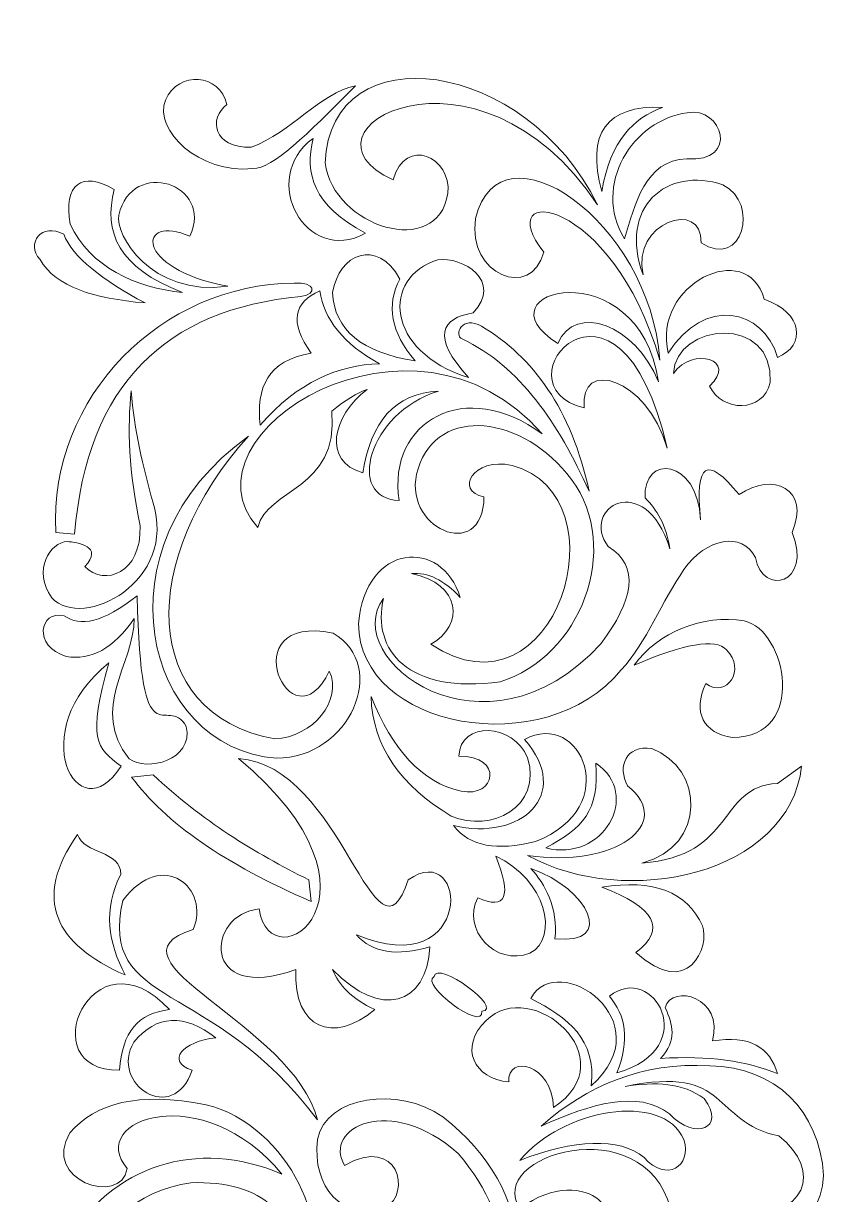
# Model space of a CAD drawing. Header units: centimetres. Extents: x -12.3 to 12.2, y -13.8 to 14.6.
# Drawn here: x 0.97 to 12.14, y -1.75 to 14.59 of the extents above; entities that cross this region are included whole.
import ezdxf

# ---------------------------------------------------------------- set-up
doc = ezdxf.new("R2010")
doc.units = ezdxf.units.CM
doc.header["$MEASUREMENT"] = 0
doc.layers.add('Layer 1', color=7, linetype='Continuous')

msp = doc.modelspace()

# ---------------------------------------------------------------- linework, layer by layer
at = {"layer": 'Layer 1', "color": 242, "lineweight": 9}
for points, knots in [([(6.13167, 12.412), (6.30594, 13.03174), (6.94858, 12.71877), (6.89542, 12.22399), (6.89542, 12.22399), (6.75442, 11.29575), (5.29899, 11.75202), (5.17992, 12.64699), (5.17992, 12.64699), (5.26238, 14.47972), (7.99131, 14.09619), (8.98692, 12.05949), (8.98692, 12.05949), (7.30269, 14.59364), (4.60079, 13.08907), (6.13167, 12.412)], [0, 0, 0, 0, 0.2, 0.2, 0.2, 0.2, 0.4, 0.4, 0.4, 0.4, 0.6, 0.6, 0.6, 0.6, 1, 1, 1, 1]), ([(5.60521, 13.72082), (4.9058, 13.02), (4.45665, 12.57183), (4.17332, 12.56761), (4.17332, 12.56761), (3.41882, 12.48993), (2.79061, 13.10395), (2.94917, 13.52197), (2.94917, 13.52197), (3.13871, 13.94678), (3.70992, 13.89255), (3.80814, 13.46134), (3.80814, 13.46134), (3.55387, 13.27132), (3.6064, 12.85012), (4.1541, 12.86552), (4.1541, 12.86552), (4.70629, 13.07359), (5.11295, 13.62404), (5.60521, 13.72082)], [0, 0, 0, 0, 0.16666667, 0.16666667, 0.16666667, 0.16666667, 0.33333333, 0.33333333, 0.33333333, 0.33333333, 0.5, 0.5, 0.5, 0.5, 0.66666667, 0.66666667, 0.66666667, 0.66666667, 1, 1, 1, 1]), ([(9.04568, 12.2475), (8.82635, 13.06214), (9.10833, 13.45381), (9.89167, 13.42249), (9.89167, 13.42249), (9.48434, 13.26582), (9.1681, 12.96542), (9.04568, 12.2475)], [0, 0, 0, 0, 0.33333333, 0.33333333, 0.33333333, 0.33333333, 1, 1, 1, 1]), ([(10.23962, 13.34639), (10.73396, 13.44205), (10.97056, 12.64356), (10.23242, 12.70574), (10.23242, 12.70574), (9.64688, 12.68724), (9.509, 12.06112), (9.36292, 11.58949), (9.36292, 11.58949), (8.90173, 12.33271), (9.48249, 13.25169), (10.23962, 13.34639)], [0, 0, 0, 0, 0.25, 0.25, 0.25, 0.25, 0.5, 0.5, 0.5, 0.5, 1, 1, 1, 1]), ([(9.85481, 9.89453), (9.7218, 11.83606), (7.61909, 13.27706), (7.28317, 11.87149), (7.28317, 11.87149), (7.16158, 11.07678), (8.06162, 10.73269), (8.23492, 11.40149), (8.23492, 11.40149), (7.47214, 12.37186), (9.18364, 12.21282), (9.85481, 9.89453)], [0, 0, 0, 0, 0.25, 0.25, 0.25, 0.25, 0.5, 0.5, 0.5, 0.5, 1, 1, 1, 1]), ([(5.01239, 12.98952), (4.24929, 12.42137), (4.909, 11.21061), (5.74627, 11.66469), (5.74627, 11.66469), (5.00797, 12.05648), (4.89514, 12.49375), (5.01239, 12.98952)], [0, 0, 0, 0, 0.33333333, 0.33333333, 0.33333333, 0.33333333, 1, 1, 1, 1]), ([(3.29287, 11.6224), (3.63128, 12.35561), (2.48498, 12.72594), (2.29882, 11.91849), (2.29882, 11.91849), (2.24233, 11.64701), (2.74286, 10.77982), (3.82162, 10.92444), (3.82162, 10.92444), (2.48916, 11.17828), (2.56672, 11.93964), (3.29287, 11.6224)], [0, 0, 0, 0, 0.25, 0.25, 0.25, 0.25, 0.5, 0.5, 0.5, 0.5, 1, 1, 1, 1]), ([(9.62142, 11.08426), (9.44935, 11.81526), (10.45958, 12.15347), (10.43217, 11.53074), (10.43217, 11.53074), (11.01184, 11.15474), (11.25465, 12.08298), (10.73767, 12.34149), (10.73767, 12.34149), (9.95029, 12.60405), (9.27661, 12.03224), (9.62142, 11.08426)], [0, 0, 0, 0, 0.25, 0.25, 0.25, 0.25, 0.5, 0.5, 0.5, 0.5, 1, 1, 1, 1]), ([(3.18712, 10.83984), (2.28818, 11.18409), (2.08414, 11.67882), (2.23537, 12.27804), (2.23537, 12.27804), (1.77713, 12.53888), (1.52508, 12.35293), (1.62202, 11.79159), (1.62202, 11.79159), (1.89351, 11.19626), (2.53803, 10.90229), (3.18712, 10.83984)], [0, 0, 0, 0, 0.25, 0.25, 0.25, 0.25, 0.5, 0.5, 0.5, 0.5, 1, 1, 1, 1]), ([(2.66542, 10.69181), (2.07113, 11.01103), (1.65469, 11.33132), (1.53037, 11.65059), (1.53037, 11.65059), (1.22488, 11.81981), (0.99458, 11.52604), (1.19902, 11.29809), (1.19902, 11.29809), (1.42432, 10.91269), (1.95131, 10.75523), (2.66542, 10.69181)], [0, 0, 0, 0, 0.25, 0.25, 0.25, 0.25, 0.5, 0.5, 0.5, 0.5, 1, 1, 1, 1]), ([(9.95787, 8.66747), (9.67359, 9.65694), (8.71953, 9.92136), (8.80112, 9.22931), (8.80112, 9.22931), (7.5119, 9.52377), (9.28566, 11.61911), (9.95787, 8.66747)], [0, 0, 0, 0, 0.33333333, 0.33333333, 0.33333333, 0.33333333, 1, 1, 1, 1]), ([(9.97393, 9.9915), (9.73694, 10.94912), (11.08036, 11.60712), (11.31342, 10.74349), (11.31342, 10.74349), (11.85796, 10.55546), (11.90101, 10.10113), (11.50142, 9.93274), (11.50142, 9.93274), (11.30035, 10.61491), (10.47452, 10.79178), (9.97393, 9.9915)], [0, 0, 0, 0, 0.25, 0.25, 0.25, 0.25, 0.5, 0.5, 0.5, 0.5, 1, 1, 1, 1]), ([(6.43717, 9.88575), (6.10034, 10.28132), (6.02984, 10.66123), (6.22567, 11.02549), (6.22567, 11.02549), (5.90662, 11.6024), (5.37116, 11.38004), (5.28567, 10.83749), (5.28567, 10.83749), (5.30918, 10.31658), (5.69302, 9.99931), (6.43717, 9.88575)], [0, 0, 0, 0, 0.25, 0.25, 0.25, 0.25, 0.5, 0.5, 0.5, 0.5, 1, 1, 1, 1]), ([(9.83851, 9.58939), (9.56227, 11.45293), (7.25105, 10.8774), (8.42891, 10.12679), (8.42891, 10.12679), (8.68058, 10.69601), (9.50827, 10.39119), (9.83851, 9.58939)], [0, 0, 0, 0, 0.33333333, 0.33333333, 0.33333333, 0.33333333, 1, 1, 1, 1]), ([(7.18533, 9.65005), (6.65839, 10.22195), (6.80326, 10.48293), (7.24792, 10.55339), (7.24792, 10.55339), (7.66999, 10.99433), (7.09854, 11.34579), (6.75442, 11.29574), (6.75442, 11.29574), (5.9706, 11.04818), (6.01546, 10.0177), (7.18533, 9.65005)], [0, 0, 0, 0, 0.25, 0.25, 0.25, 0.25, 0.5, 0.5, 0.5, 0.5, 1, 1, 1, 1]), ([(1.41775, 7.49089), (1.41775, 7.49089), (1.68215, 7.46446), (1.68215, 7.46446), (1.68215, 7.46446), (1.85117, 9.55855), (2.95792, 10.60471), (4.84173, 10.78266), (4.84173, 10.78266), (5.08676, 10.82087), (5.0383, 10.98821), (4.74919, 10.96774), (4.74919, 10.96774), (2.90497, 10.95684), (1.3219, 9.39179), (1.41775, 7.49089)], [0, 0, 0, 0, 0.2, 0.2, 0.2, 0.2, 0.4, 0.4, 0.4, 0.4, 0.6, 0.6, 0.6, 0.6, 1, 1, 1, 1]), ([(8.21142, 8.8635), (6.41396, 10.94188), (3.08497, 8.8604), (4.23992, 7.55924), (4.23992, 7.55924), (4.36134, 8.09976), (5.37576, 8.07624), (5.27392, 9.18074), (5.27392, 9.18074), (5.46189, 9.33537), (5.62639, 9.43719), (5.76742, 9.48624), (5.76742, 9.48624), (5.27888, 9.1127), (5.13962, 8.47879), (5.70867, 8.32299), (5.70867, 8.32299), (5.8168, 9.03255), (6.15353, 9.43371), (6.76617, 9.46274), (6.76617, 9.46274), (5.77327, 9.15259), (5.46725, 7.96229), (6.21392, 7.93524), (6.21392, 7.93524), (6.0447, 9.044), (7.14814, 9.66084), (8.21142, 8.8635)], [0, 0, 0, 0, 0.125, 0.125, 0.125, 0.125, 0.25, 0.25, 0.25, 0.25, 0.375, 0.375, 0.375, 0.375, 0.5, 0.5, 0.5, 0.5, 0.625, 0.625, 0.625, 0.625, 0.75, 0.75, 0.75, 0.75, 1, 1, 1, 1]), ([(5.10613, 10.86199), (5.16442, 10.46001), (5.44203, 10.12071), (5.93899, 9.84404), (5.93899, 9.84404), (5.37539, 9.82547), (4.79572, 9.59272), (4.27327, 8.98474), (4.27327, 8.98474), (4.21811, 9.50479), (4.37234, 9.89258), (4.98715, 9.98946), (4.98715, 9.98946), (4.67097, 10.43015), (4.75251, 10.70335), (5.10613, 10.86199)], [0, 0, 0, 0, 0.2, 0.2, 0.2, 0.2, 0.4, 0.4, 0.4, 0.4, 0.6, 0.6, 0.6, 0.6, 1, 1, 1, 1]), ([(8.86943, 8.0645), (8.61779, 9.21502), (8.08709, 9.93762), (7.36542, 10.36749), (7.36542, 10.36749), (7.09464, 10.52576), (6.97105, 10.23977), (7.09517, 10.19124), (7.09517, 10.19124), (7.9041, 9.80858), (8.43674, 9.01147), (8.86943, 8.0645)], [0, 0, 0, 0, 0.25, 0.25, 0.25, 0.25, 0.5, 0.5, 0.5, 0.5, 1, 1, 1, 1]), ([(10.04442, 9.7095), (10.08033, 10.41489), (11.45685, 10.54041), (11.39567, 9.58024), (11.39567, 9.58024), (11.29969, 9.15894), (10.72592, 9.16509), (10.54967, 9.53324), (10.54967, 9.53324), (10.94981, 9.89613), (10.31866, 10.09366), (10.04442, 9.7095)], [0, 0, 0, 0, 0.25, 0.25, 0.25, 0.25, 0.5, 0.5, 0.5, 0.5, 1, 1, 1, 1]), ([(2.47335, 9.46604), (2.51209, 8.91163), (2.63826, 8.40856), (2.77289, 7.91548), (2.77289, 7.91548), (3.13435, 6.80952), (1.80013, 6.11062), (1.36329, 6.57636), (1.36329, 6.57636), (1.09031, 6.96462), (1.3427, 7.35524), (1.57943, 7.36172), (1.57943, 7.36172), (1.71735, 7.35429), (2.09774, 7.29324), (1.82267, 7.01276), (1.82267, 7.01276), (2.10418, 6.73223), (2.61993, 6.92065), (2.59669, 7.5807), (2.59669, 7.5807), (2.44038, 8.32739), (2.41592, 8.96416), (2.47335, 9.46604)], [0, 0, 0, 0, 0.14285714, 0.14285714, 0.14285714, 0.14285714, 0.28571429, 0.28571429, 0.28571429, 0.28571429, 0.42857143, 0.42857143, 0.42857143, 0.42857143, 0.57142857, 0.57142857, 0.57142857, 0.57142857, 0.71428571, 0.71428571, 0.71428571, 0.71428571, 1, 1, 1, 1]), ([(10.96328, 8.01725), (11.43136, 8.33939), (11.96488, 8.10281), (11.70317, 7.48874), (11.70317, 7.48874), (11.99305, 6.774), (11.2934, 6.58677), (11.18977, 7.14144), (11.18977, 7.14144), (11.00779, 7.50431), (10.50163, 7.41395), (10.19295, 6.97242), (10.19295, 6.97242), (9.89375, 6.54444), (9.66314, 5.94469), (9.31737, 5.57104), (9.31737, 5.57104), (8.25549, 4.27289), (5.64532, 4.75007), (5.64807, 6.22034), (5.64807, 6.22034), (5.74333, 7.35147), (6.81669, 7.41316), (7.06747, 6.58274), (7.06747, 6.58274), (6.84097, 6.82619), (6.61447, 6.93692), (6.38797, 6.91494), (6.38797, 6.91494), (7.08124, 6.77084), (7.13231, 6.20131), (6.65769, 5.929), (6.65769, 5.929), (8.40411, 4.77413), (9.38828, 7.99561), (7.79227, 8.42494), (7.79227, 8.42494), (7.24468, 8.54642), (6.98319, 8.06457), (7.39967, 7.98704), (7.39967, 7.98704), (7.39268, 7.03784), (6.21254, 7.55718), (6.47977, 8.3794), (6.47977, 8.3794), (6.76126, 9.27032), (7.94966, 9.12842), (8.62277, 8.22864), (8.62277, 8.22864), (9.33436, 7.25616), (8.7432, 5.75031), (7.62617, 5.40494), (7.62617, 5.40494), (6.33645, 5.22744), (5.82985, 5.8502), (5.99537, 6.56764), (5.99537, 6.56764), (5.36965, 5.73374), (7.40455, 4.16948), (9.03047, 5.93344), (9.03047, 5.93344), (9.48852, 6.545), (9.58013, 7.01914), (9.13617, 7.29244), (9.13617, 7.29244), (8.72897, 7.82851), (9.65008, 8.37865), (9.99687, 7.26224), (9.99687, 7.26224), (9.94457, 7.59398), (9.8147, 7.8094), (9.64957, 7.97194), (9.64957, 7.97194), (9.61757, 8.58873), (10.38365, 8.52524), (10.42571, 7.66541), (10.42571, 7.66541), (10.34418, 8.4627), (10.50928, 8.57292), (10.96328, 8.01725)], [0, 0, 0, 0, 0.04761905, 0.04761905, 0.04761905, 0.04761905, 0.0952381, 0.0952381, 0.0952381, 0.0952381, 0.14285714, 0.14285714, 0.14285714, 0.14285714, 0.19047619, 0.19047619, 0.19047619, 0.19047619, 0.23809524, 0.23809524, 0.23809524, 0.23809524, 0.28571429, 0.28571429, 0.28571429, 0.28571429, 0.33333333, 0.33333333, 0.33333333, 0.33333333, 0.38095238, 0.38095238, 0.38095238, 0.38095238, 0.42857143, 0.42857143, 0.42857143, 0.42857143, 0.47619048, 0.47619048, 0.47619048, 0.47619048, 0.52380952, 0.52380952, 0.52380952, 0.52380952, 0.57142857, 0.57142857, 0.57142857, 0.57142857, 0.61904762, 0.61904762, 0.61904762, 0.61904762, 0.66666667, 0.66666667, 0.66666667, 0.66666667, 0.71428571, 0.71428571, 0.71428571, 0.71428571, 0.76190476, 0.76190476, 0.76190476, 0.76190476, 0.80952381, 0.80952381, 0.80952381, 0.80952381, 0.85714286, 0.85714286, 0.85714286, 0.85714286, 0.9047619, 0.9047619, 0.9047619, 0.9047619, 1, 1, 1, 1]), ([(4.11201, 8.83173), (1.94961, 7.30025), (2.6495, 4.47372), (4.49965, 4.33862), (4.49965, 4.33862), (5.52161, 4.33862), (6.08817, 5.62216), (5.29255, 6.083), (5.29255, 6.083), (3.85489, 6.38919), (4.70718, 4.43251), (5.23969, 5.5544), (5.23969, 5.5544), (5.42579, 5.14464), (5.0128, 4.63501), (4.4765, 4.607), (4.4765, 4.607), (2.57335, 4.95874), (2.57343, 7.15255), (4.11201, 8.83173)], [0, 0, 0, 0, 0.16666667, 0.16666667, 0.16666667, 0.16666667, 0.33333333, 0.33333333, 0.33333333, 0.33333333, 0.5, 0.5, 0.5, 0.5, 0.66666667, 0.66666667, 0.66666667, 0.66666667, 1, 1, 1, 1]), ([(2.55467, 6.60515), (2.0806, 6.2281), (1.75715, 6.16903), (1.53673, 6.32752), (1.53673, 6.32752), (1.18618, 6.40584), (1.09986, 5.89924), (1.56317, 5.75906), (1.56317, 5.75906), (1.90864, 5.69576), (2.22592, 5.87203), (2.51501, 6.28786), (2.51501, 6.28786), (2.51199, 5.64017), (1.88546, 5.03705), (2.44295, 4.33074), (2.44295, 4.33074), (2.69077, 4.14824), (3.34472, 4.30753), (3.24211, 4.78078), (3.24211, 4.78078), (2.95216, 5.2681), (2.60971, 4.20976), (2.55467, 6.60515)], [0, 0, 0, 0, 0.14285714, 0.14285714, 0.14285714, 0.14285714, 0.28571429, 0.28571429, 0.28571429, 0.28571429, 0.42857143, 0.42857143, 0.42857143, 0.42857143, 0.57142857, 0.57142857, 0.57142857, 0.57142857, 0.71428571, 0.71428571, 0.71428571, 0.71428571, 1, 1, 1, 1]), ([(9.49726, 5.63881), (9.82831, 6.09262), (10.45733, 6.35419), (11.03486, 6.25384), (11.03486, 6.25384), (11.62965, 6.12619), (11.92258, 4.63013), (10.87149, 4.62975), (10.87149, 4.62975), (10.46614, 4.68224), (10.309, 4.98376), (10.4967, 5.37933), (10.4967, 5.37933), (10.78821, 5.16792), (11.06689, 5.57474), (10.785, 5.85022), (10.785, 5.85022), (10.64164, 6.0248), (10.17875, 5.92549), (9.49726, 5.63881)], [0, 0, 0, 0, 0.16666667, 0.16666667, 0.16666667, 0.16666667, 0.33333333, 0.33333333, 0.33333333, 0.33333333, 0.5, 0.5, 0.5, 0.5, 0.66666667, 0.66666667, 0.66666667, 0.66666667, 1, 1, 1, 1]), ([(2.16017, 5.66749), (0.96682, 4.72588), (1.72207, 3.27584), (2.33051, 4.22509), (2.33051, 4.22509), (1.98356, 4.48876), (1.85909, 4.60419), (2.16017, 5.66749)], [0, 0, 0, 0, 0.33333333, 0.33333333, 0.33333333, 0.33333333, 1, 1, 1, 1]), ([(5.82172, 5.20109), (6.11811, 4.46032), (6.52945, 4.00053), (7.07955, 3.87984), (7.07955, 3.87984), (7.56635, 3.77367), (7.67916, 4.37637), (7.04784, 4.36606), (7.04784, 4.36606), (7.07243, 4.86652), (7.80766, 4.82649), (8.00971, 4.34492), (8.00971, 4.34492), (8.21688, 3.65944), (7.49835, 3.28903), (6.94214, 3.53103), (6.94214, 3.53103), (6.24098, 3.95119), (5.84636, 4.49908), (5.82172, 5.20109)], [0, 0, 0, 0, 0.16666667, 0.16666667, 0.16666667, 0.16666667, 0.33333333, 0.33333333, 0.33333333, 0.33333333, 0.5, 0.5, 0.5, 0.5, 0.66666667, 0.66666667, 0.66666667, 0.66666667, 1, 1, 1, 1]), ([(6.97338, 3.39719), (7.91645, 3.17567), (8.64134, 3.82978), (7.96541, 4.60053), (7.96541, 4.60053), (8.75147, 5.02513), (9.36335, 3.66057), (8.11803, 3.17412), (8.11803, 3.17412), (7.57725, 3.04377), (7.21087, 3.10296), (6.97338, 3.39719)], [0, 0, 0, 0, 0.25, 0.25, 0.25, 0.25, 0.5, 0.5, 0.5, 0.5, 1, 1, 1, 1]), ([(8.00971, 2.9814), (9.21824, 2.80149), (10.07881, 3.41975), (9.40495, 3.95383), (9.40495, 3.95383), (9.25871, 4.21897), (9.38203, 4.52723), (9.74319, 4.47176), (9.74319, 4.47176), (10.46899, 4.20751), (10.51831, 3.1047), (9.60578, 2.87569), (9.60578, 2.87569), (10.92091, 2.97278), (10.65573, 3.94326), (11.49781, 3.98554), (11.49781, 3.98554), (11.49781, 3.98554), (11.83606, 4.22866), (11.83606, 4.22866), (11.83606, 4.22866), (11.66736, 2.71228), (9.37983, 2.22519), (8.00971, 2.9814)], [0, 0, 0, 0, 0.14285714, 0.14285714, 0.14285714, 0.14285714, 0.28571429, 0.28571429, 0.28571429, 0.28571429, 0.42857143, 0.42857143, 0.42857143, 0.42857143, 0.57142857, 0.57142857, 0.57142857, 0.57142857, 0.71428571, 0.71428571, 0.71428571, 0.71428571, 1, 1, 1, 1]), ([(3.97197, 4.33285), (5.42251, 4.24945), (5.87926, 1.24815), (6.34267, 2.64164), (6.34267, 2.64164), (7.18773, 3.23162), (7.278, 1.18851), (5.61787, 1.87154), (5.61787, 1.87154), (5.83932, 1.62492), (6.18159, 1.56956), (6.64467, 1.70544), (6.64467, 1.70544), (6.60414, 0.88822), (5.95032, 0.69303), (5.28567, 1.38834), (5.28567, 1.38834), (5.36871, 1.17381), (5.54991, 0.9838), (5.87457, 0.82964), (5.87457, 0.82964), (5.29571, 0.34393), (4.73701, 0.56037), (4.77227, 1.38834), (4.77227, 1.38834), (3.43339, 0.90516), (3.51896, 2.16853), (4.25887, 2.23394), (4.25887, 2.23394), (4.41113, 1.16561), (6.26821, 2.41994), (3.97197, 4.33285)], [0, 0, 0, 0, 0.11111111, 0.11111111, 0.11111111, 0.11111111, 0.22222222, 0.22222222, 0.22222222, 0.22222222, 0.33333333, 0.33333333, 0.33333333, 0.33333333, 0.44444444, 0.44444444, 0.44444444, 0.44444444, 0.55555556, 0.55555556, 0.55555556, 0.55555556, 0.66666667, 0.66666667, 0.66666667, 0.66666667, 0.77777778, 0.77777778, 0.77777778, 0.77777778, 1, 1, 1, 1]), ([(8.96101, 4.27094), (9.61373, 3.82261), (9.05527, 2.8801), (8.26339, 3.08709), (8.26339, 3.08709), (8.77345, 3.36574), (9.01737, 3.59411), (8.96101, 4.27094)], [0, 0, 0, 0, 0.33333333, 0.33333333, 0.33333333, 0.33333333, 1, 1, 1, 1]), ([(2.77907, 4.10634), (3.45854, 3.47089), (4.19339, 3.01538), (4.95347, 2.64164), (4.95347, 2.64164), (4.95347, 2.64164), (4.98367, 2.33964), (4.98367, 2.33964), (4.98367, 2.33964), (3.78572, 2.85809), (2.95019, 3.43692), (2.47707, 4.07614), (2.47707, 4.07614), (2.47707, 4.07614), (2.77907, 4.10634), (2.77907, 4.10634)], [0, 0, 0, 0, 0.2, 0.2, 0.2, 0.2, 0.4, 0.4, 0.4, 0.4, 0.6, 0.6, 0.6, 0.6, 1, 1, 1, 1]), ([(1.72207, 3.27584), (1.81264, 2.98894), (2.33105, 3.05943), (2.32607, 2.71714), (2.32607, 2.71714), (2.07433, 2.22638), (2.15487, 1.76333), (2.38647, 1.31284), (2.38647, 1.31284), (1.40998, 1.74069), (1.08785, 2.36481), (1.72207, 3.27584)], [0, 0, 0, 0, 0.25, 0.25, 0.25, 0.25, 0.5, 0.5, 0.5, 0.5, 1, 1, 1, 1]), ([(3.33777, 1.94704), (3.58196, 2.51595), (2.91759, 3.09482), (2.35627, 2.35474), (2.35627, 2.35474), (2.01619, 0.83729), (3.58134, 1.2838), (5.07427, -0.71056), (5.07427, -0.71056), (4.74043, 0.62976), (1.98525, 1.52336), (3.33777, 1.94704)], [0, 0, 0, 0, 0.25, 0.25, 0.25, 0.25, 0.5, 0.5, 0.5, 0.5, 1, 1, 1, 1]), ([(7.56578, 2.97082), (8.25986, 2.6467), (8.45962, 1.84001), (8.04142, 1.61786), (8.04142, 1.61786), (7.55998, 1.42844), (7.08482, 1.94994), (7.31209, 2.38947), (7.31209, 2.38947), (7.7067, 2.21683), (7.79126, 2.41062), (7.56578, 2.97082)], [0, 0, 0, 0, 0.25, 0.25, 0.25, 0.25, 0.5, 0.5, 0.5, 0.5, 1, 1, 1, 1]), ([(8.05584, 2.79897), (8.8627, 2.51711), (9.2464, 1.72709), (8.39023, 1.81869), (8.39023, 1.81869), (8.43857, 2.24216), (8.2514, 2.5876), (8.05584, 2.79897)], [0, 0, 0, 0, 0.33333333, 0.33333333, 0.33333333, 0.33333333, 1, 1, 1, 1]), ([(9.04558, 2.53746), (9.78194, 2.26265), (9.96163, 1.94907), (9.52122, 1.62843), (9.52122, 1.62843), (10.25054, 0.95195), (10.56058, 1.72005), (10.45138, 1.99838), (10.45138, 1.99838), (10.23645, 2.47405), (9.76784, 2.65372), (9.04558, 2.53746)], [0, 0, 0, 0, 0.25, 0.25, 0.25, 0.25, 0.5, 0.5, 0.5, 0.5, 1, 1, 1, 1]), ([(3.00557, 0.82964), (1.93062, 1.99501), (1.05489, -0.03848), (2.31097, -0.01596), (2.31097, -0.01596), (2.34621, 0.51759), (2.56769, 0.77932), (3.00557, 0.82964)], [0, 0, 0, 0, 0.33333333, 0.33333333, 0.33333333, 0.33333333, 1, 1, 1, 1]), ([(8.89759, -0.23189), (9.91444, 0.65882), (8.43164, 1.68304), (8.05199, 0.98366), (8.05199, 0.98366), (8.57956, 0.7153), (8.97068, 0.41454), (8.89759, -0.23189)], [0, 0, 0, 0, 0.33333333, 0.33333333, 0.33333333, 0.33333333, 1, 1, 1, 1]), ([(6.70215, 1.29037), (6.49244, 1.18887), (7.39519, 0.50775), (7.37171, 0.80581), (7.37171, 0.80581), (7.69136, 0.83215), (6.74031, 1.53411), (6.70215, 1.29037)], [0, 0, 0, 0, 0.33333333, 0.33333333, 0.33333333, 0.33333333, 1, 1, 1, 1]), ([(9.25697, -0.05219), (10.46294, 0.28739), (9.76103, 1.51315), (9.15127, 1.01537), (9.15127, 1.01537), (9.37961, 0.75096), (9.44058, 0.40729), (9.25697, -0.05219)], [0, 0, 0, 0, 0.33333333, 0.33333333, 0.33333333, 0.33333333, 1, 1, 1, 1]), ([(8.36909, -0.53842), (8.355, 0.07816), (7.72433, 0.20851), (7.74546, -0.17904), (7.74546, -0.17904), (7.26092, -0.13853), (7.04246, 0.30185), (7.42836, 0.67713), (7.42836, 0.67713), (8.06088, 1.30273), (9.40856, 0.14709), (8.36909, -0.53842)], [0, 0, 0, 0, 0.25, 0.25, 0.25, 0.25, 0.5, 0.5, 0.5, 0.5, 1, 1, 1, 1]), ([(9.86668, 0.14784), (10.09773, 0.40123), (10.04012, 0.61937), (9.93172, 0.85515), (9.93172, 0.85515), (10.02044, 1.20283), (10.76302, 1.00023), (10.59025, 0.39174), (10.59025, 0.39174), (11.1126, 0.48184), (11.39037, 0.30162), (11.50081, -0.06354), (11.50081, -0.06354), (11.06788, 0.10856), (10.53807, 0.19256), (9.86668, 0.14784)], [0, 0, 0, 0, 0.2, 0.2, 0.2, 0.2, 0.4, 0.4, 0.4, 0.4, 0.6, 0.6, 0.6, 0.6, 1, 1, 1, 1]), ([(3.65487, 0.43704), (3.19374, 0.38805), (2.94702, 0.10665), (3.32267, -0.01596), (3.32267, -0.01596), (3.06094, -0.79612), (2.17004, -0.21224), (2.50727, 0.37664), (2.50727, 0.37664), (2.82942, 0.7592), (3.21195, 0.77931), (3.65487, 0.43704)], [0, 0, 0, 0, 0.25, 0.25, 0.25, 0.25, 0.5, 0.5, 0.5, 0.5, 1, 1, 1, 1]), ([(8.20003, -0.79523), (8.8423, -0.22885), (9.59858, 0.09501), (10.55569, 0.04688), (10.55569, 0.04688), (11.47066, 0.02145), (12.08482, -0.57234), (12.14308, -1.48629), (12.14308, -1.48629), (12.11868, -2.28304), (11.2569, -2.52422), (10.89919, -2.031), (10.89919, -2.031), (11.92194, -2.10816), (12.13713, -1.41276), (11.51707, -0.93345), (11.51707, -0.93345), (10.56609, -0.72925), (10.85477, 0.06266), (9.37075, -0.2424), (9.37075, -0.2424), (9.78674, -0.17598), (10.17751, -0.18948), (10.47643, -0.41313), (10.47643, -0.41313), (10.78155, -0.82864), (10.35427, -1.00444), (9.98863, -0.62451), (9.98863, -0.62451), (9.55688, -0.286), (8.89109, -0.48218), (8.20003, -0.79523)], [0, 0, 0, 0, 0.11111111, 0.11111111, 0.11111111, 0.11111111, 0.22222222, 0.22222222, 0.22222222, 0.22222222, 0.33333333, 0.33333333, 0.33333333, 0.33333333, 0.44444444, 0.44444444, 0.44444444, 0.44444444, 0.55555556, 0.55555556, 0.55555556, 0.55555556, 0.66666667, 0.66666667, 0.66666667, 0.66666667, 0.77777778, 0.77777778, 0.77777778, 0.77777778, 1, 1, 1, 1]), ([(2.41667, -1.39006), (1.83379, -0.69031), (3.48244, -0.13045), (4.57597, -1.46556), (4.57597, -1.46556), (3.38242, -0.95718), (2.20589, -1.34475), (1.55597, -2.43196), (1.55597, -2.43196), (1.22998, -4.35981), (2.28951, -5.3564), (3.62467, -5.01406), (3.62467, -5.01406), (4.20854, -4.72716), (4.22363, -3.94196), (3.71527, -3.70036), (3.71527, -3.70036), (3.24213, -3.53929), (3.01157, -4.04502), (3.32267, -4.28926), (3.32267, -4.28926), (3.05087, -5.18016), (1.6063, -4.48556), (1.70697, -3.02086), (1.70697, -3.02086), (1.99891, -2.18028), (2.53243, -1.70211), (3.30757, -1.58636), (3.30757, -1.58636), (4.28025, -1.54671), (4.98506, -2.09208), (4.31927, -2.73396), (4.31927, -2.73396), (4.27899, -2.05445), (3.99712, -1.95881), (3.47367, -2.44706), (3.47367, -2.44706), (3.3579, -3.02086), (4.1129, -3.57956), (4.78737, -2.90006), (4.78737, -2.90006), (5.39646, -2.35013), (4.67165, -0.7722), (3.51897, -0.49916), (3.51897, -0.49916), (2.56387, -0.30916), (1.96744, -0.47778), (1.61637, -0.89176), (1.61637, -0.89176), (1.21371, -1.54608), (2.32609, -1.92359), (2.41667, -1.39006)], [0, 0, 0, 0, 0.07142857, 0.07142857, 0.07142857, 0.07142857, 0.14285714, 0.14285714, 0.14285714, 0.14285714, 0.21428571, 0.21428571, 0.21428571, 0.21428571, 0.28571429, 0.28571429, 0.28571429, 0.28571429, 0.35714286, 0.35714286, 0.35714286, 0.35714286, 0.42857143, 0.42857143, 0.42857143, 0.42857143, 0.5, 0.5, 0.5, 0.5, 0.57142857, 0.57142857, 0.57142857, 0.57142857, 0.64285714, 0.64285714, 0.64285714, 0.64285714, 0.71428571, 0.71428571, 0.71428571, 0.71428571, 0.78571429, 0.78571429, 0.78571429, 0.78571429, 0.85714286, 0.85714286, 0.85714286, 0.85714286, 1, 1, 1, 1]), ([(5.45177, -1.34476), (6.21051, -0.91454), (6.38444, -1.73603), (6.02557, -1.93366), (6.02557, -1.93366), (5.42534, -2.12891), (4.99435, -1.65179), (5.07427, -0.98236), (5.07427, -0.98236), (5.19677, -0.36954), (6.20282, -0.23677), (6.82587, -0.66526), (6.82587, -0.66526), (8.17908, -1.74323), (8.11441, -3.11523), (7.17317, -4.42516), (7.17317, -4.42516), (7.17317, -4.42516), (6.97687, -4.21376), (6.97687, -4.21376), (6.97687, -4.21376), (7.8275, -3.18129), (7.90673, -2.18453), (7.03727, -1.17866), (7.03727, -1.17866), (6.0901, -0.33354), (5.14151, -0.82171), (5.45177, -1.34476)], [0, 0, 0, 0, 0.125, 0.125, 0.125, 0.125, 0.25, 0.25, 0.25, 0.25, 0.375, 0.375, 0.375, 0.375, 0.5, 0.5, 0.5, 0.5, 0.625, 0.625, 0.625, 0.625, 0.75, 0.75, 0.75, 0.75, 1, 1, 1, 1]), ([(7.89922, -1.27491), (8.49313, -0.56), (9.88907, -0.3061), (10.19188, -0.98223), (10.19188, -0.98223), (10.30488, -1.36175), (9.9463, -1.58709), (9.63499, -1.23426), (9.63499, -1.23426), (9.29285, -0.94836), (8.65327, -0.97952), (7.89922, -1.27491)], [0, 0, 0, 0, 0.25, 0.25, 0.25, 0.25, 0.5, 0.5, 0.5, 0.5, 1, 1, 1, 1]), ([(7.89922, -1.94969), (8.86428, -1.22571), (9.59364, -2.23966), (8.72848, -2.23425), (8.72848, -2.23425), (8.77183, -2.94155), (10.10786, -2.91717), (10.00489, -1.94157), (10.00489, -1.94157), (9.62614, -0.54159), (7.40835, -1.2003), (7.89922, -1.94969)], [0, 0, 0, 0, 0.25, 0.25, 0.25, 0.25, 0.5, 0.5, 0.5, 0.5, 1, 1, 1, 1])]:
    msp.add_open_spline(points, degree=3, knots=knots, dxfattribs=at)

doc.saveas('drawing.dxf')
